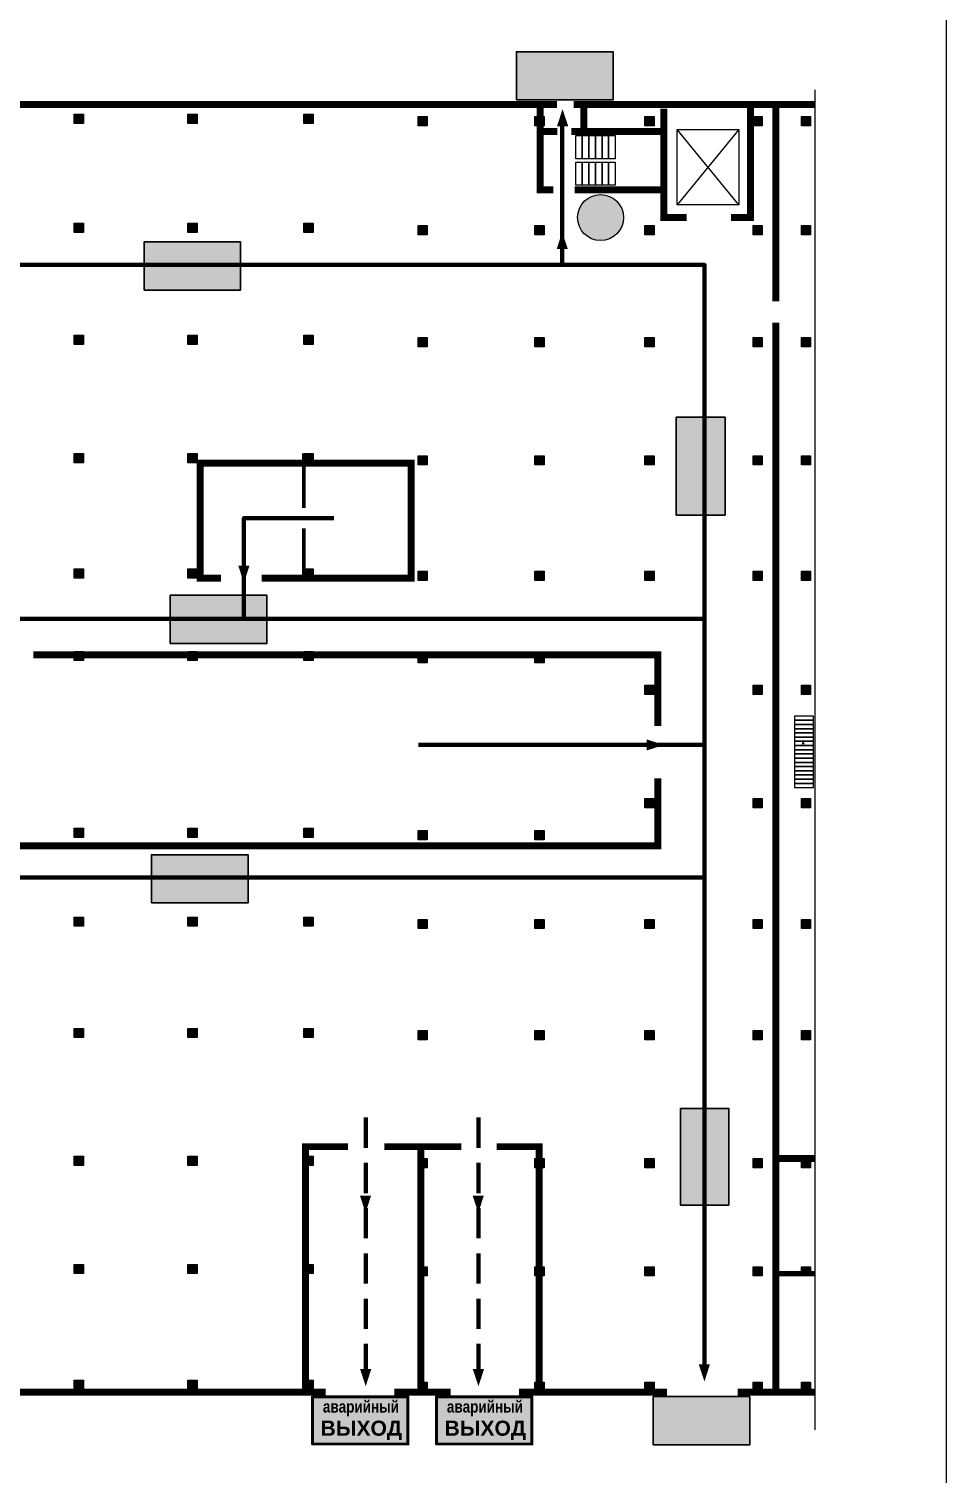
# Model space of a CAD drawing. Header units: millimetres. Extents: x 13810 to 67229, y 12374 to 21950.
# Drawn here: x 27755 to 27876.6, y 15062 to 15253.6 of the extents above; entities that cross this region are included whole.
import ezdxf

# ---------------------------------------------------------------- set-up
doc = ezdxf.new("R2010")
doc.units = ezdxf.units.MM
doc.linetypes.add('{ Wide Dash }', pattern=[12, 4, -2, 4, -2])
doc.layers.add('План_Штампы', color=7, linetype='Continuous')
doc.styles.add('обычный', font='arial.ttf')

# ---------------------------------------------------------------- blocks, each defined once
blk = doc.blocks.new('A$C7B8C2D5B')
at = {"lineweight": 0}
h = blk.add_hatch(color=5, dxfattribs=at)
h.dxf.hatch_style = 1
h.paths.add_polyline_path([(1.4, -3.02, 1), (-2.11, -3.02, 1)])
at = {"color": 5, "lineweight": 0}
blk.add_circle((-0.36, -3.02), 1.75, dxfattribs=at)
blk = doc.blocks.new('A$C32E8229D')
at = {"true_color": 0xffffff}
blk.add_hatch(color=7, dxfattribs=at).paths.add_polyline_path([(0, 0), (0, -8), (16, -8), (16, 0)])
h = blk.add_hatch(color=126)
h.paths.add_polyline_path([(0.2, -0.2), (15.8, -0.2), (15.8, -7.8), (0.2, -7.8)])
h.paths.add_polyline_path([(13.49, -2.05), (12.08, -2.05), (11.37, -2.63, 0.162397), (11.29, -2.84), (11.29, -3.63), (10.35, -3.63), (10.35, -4.05), (11.68, -4.05), (11.68, -3.48), (12.26, -4.28), (11.29, -5.1), (11.29, -6.78), (11.85, -6.78), (11.85, -5.44), (12.8, -4.64), (12.8, -5.94), (14.46, -5.94), (14.46, -5.39), (13.45, -5.39), (13.45, -3.97), (12.46, -2.59), (13.15, -2.59), (13.69, -3.34), (14.18, -3)], flags=16)
h.paths.add_polyline_path([(10.74, -1.82, 1), (11.8, -1.82, 1)], flags=16)
h.paths.add_polyline_path([(9.39, -3.59), (5.99, -3.59), (6.56, -3.03), (5.91, -3.03), (5.1, -3.83), (5.91, -4.64), (6.56, -4.64), (5.99, -4.09), (9.39, -4.09)], flags=16)
h.paths.add_polyline_path([(4.29, -1.08), (1.72, -1.08), (1.72, -6.6), (4.29, -6.6)], flags=16)
at = {"color": 126}
blk.add_lwpolyline([(16, -8), (0, -8), (0, 0), (16, 0)], close=True, dxfattribs=at)
blk = doc.blocks.new('A$C7B4425F7')
at = {"true_color": 0xffffff}
blk.add_hatch(color=7, dxfattribs=at).paths.add_polyline_path([(0, 0), (-16, 0), (-16, -8), (0, -8)])
h = blk.add_hatch(color=126)
h.paths.add_polyline_path([(-0.2, -0.2), (-15.8, -0.2), (-15.8, -7.8), (-0.2, -7.8)])
h.paths.add_polyline_path([(-11.76, -2.03), (-11.76, -3.66), (-11.17, -3.66, -0.568275), (-11.17, -6.18), (-12.58, -6.18), (-12.58, -2.03)], flags=16)
h.paths.add_polyline_path([(-13.33, -4.12, -0.495768), (-13.59, -6.18), (-15.03, -6.18), (-15.03, -2.03), (-13.59, -2.03, -0.487973)], flags=16)
h.paths.add_polyline_path([(-10.25, -2.03), (-9.48, -2.03), (-9.48, -6.18), (-10.25, -6.18)], flags=16)
h.paths.add_polyline_path([(-13.84, -3.69), (-14.24, -3.69), (-14.24, -3.03), (-13.9, -3.03, -0.692621)], flags=0)
h.paths.add_polyline_path([(-9.15, -2.03), (-8.4, -2.03), (-8.04, -3.07), (-7.68, -2.03), (-6.93, -2.03), (-7.64, -4.1), (-6.93, -6.18), (-7.68, -6.18), (-8.04, -5.14), (-8.4, -6.18), (-9.15, -6.18), (-8.44, -4.1)], flags=16)
h.paths.add_polyline_path([(-11.76, -4.46), (-11.42, -4.46, -0.692621), (-11.36, -5.12), (-11.76, -5.12)], flags=0)
h.paths.add_polyline_path([(-13.9, -5.2), (-14.24, -5.2), (-14.24, -4.55), (-13.84, -4.55, -0.708038)], flags=0)
edge = h.paths.add_edge_path(flags=16)
edge.add_ellipse((-5.51, -4.08), major_axis=(0, 2.05), ratio=0.586184, start_angle=0, end_angle=360)
edge = h.paths.add_edge_path(flags=0)
edge.add_ellipse((-5.51, -4.08), major_axis=(0, 1.14), ratio=0.454828, start_angle=0, end_angle=360)
h.paths.add_polyline_path([(-4.13, -4.96, 0.377264), (-3.48, -4.52, 0.0555), (-3.16, -2.03), (-1.66, -2.03), (-1.66, -4.96), (-0.96, -4.96), (-0.96, -7.01), (-1.75, -7.01), (-1.75, -6.18), (-3.3, -6.18), (-3.3, -7.02), (-4.13, -7.02)], flags=16)
h.paths.add_polyline_path([(-2.73, -2.91), (-2.28, -2.91), (-2.28, -4.96), (-3.05, -4.96, 0.079136)], flags=0)
at = {"color": 126}
blk.add_lwpolyline([(-16, -8), (0, -8), (0, 0), (-16, 0)], close=True, dxfattribs=at)
blk = doc.blocks.new('A$C41C009D9')
at = {"true_color": 0xffffff}
blk.add_hatch(color=7, dxfattribs=at).paths.add_polyline_path([(0, 8), (-16, 8), (-16, 0), (0, 0)])
h = blk.add_hatch(color=126)
h.dxf.hatch_style = 1
h.paths.add_polyline_path([(-15.8, 7.8), (-15.8, 0.2), (-0.2, 0.2), (-0.2, 7.8)])
at = {"color": 126}
for points in [[(-16, 0), (0, 0), (0, 8), (-16, 8)], [(-16, 0), (0, 0), (0, 8), (-16, 8)], [(-15.8, 7.8), (-0.2, 7.8), (-0.2, 0.2), (-15.8, 0.2)]]:
    blk.add_lwpolyline(points, close=True, dxfattribs=at)
at = {"color": 7, "true_color": 0xffffff, "insert": (-15.8, 7.3), "char_height": 2.5, "width": 15.5999, "attachment_point": 1, "style": 'обычный'}
blk.add_mtext('\\pi1.6133;{\\fArial|b1|i0|c204|p34;\\H0.8x;\\W0.8;аварийный\\H1.25x;\\W1;\\P\\pi1.2327;ВЫХОД}', dxfattribs=at)

msp = doc.modelspace()

# ---------------------------------------------------------------- hatches: boundary and pattern name
at = {"lineweight": 0}
h = msp.add_hatch(color=256, dxfattribs=at)
h.dxf.hatch_style = 1
h.paths.add_polyline_path([(27761.02, 15242.27), (27761.02, 15241.04), (27762.24, 15241.04), (27762.24, 15242.27)])
h = msp.add_hatch(color=256, dxfattribs=at)
h.dxf.hatch_style = 1
h.paths.add_polyline_path([(27776.1, 15242.27), (27776.1, 15241.04), (27777.32, 15241.04), (27777.32, 15242.27)])
h = msp.add_hatch(color=256, dxfattribs=at)
h.dxf.hatch_style = 1
h.paths.add_polyline_path([(27791.46, 15242.27), (27791.46, 15241.04), (27792.68, 15241.04), (27792.68, 15242.27)])
h = msp.add_hatch(color=256, dxfattribs=at)
h.dxf.hatch_style = 1
h.paths.add_polyline_path([(27806.6, 15241.97), (27806.6, 15240.74), (27807.82, 15240.74), (27807.82, 15241.97)])
h = msp.add_hatch(color=256, dxfattribs=at)
h.dxf.hatch_style = 1
h.paths.add_polyline_path([(27822.09, 15241.97), (27822.09, 15240.74), (27823.31, 15240.74), (27823.31, 15241.97)])
h = msp.add_hatch(color=256, dxfattribs=at)
h.dxf.hatch_style = 1
h.paths.add_polyline_path([(27836.65, 15241.97), (27836.65, 15240.74), (27837.87, 15240.74), (27837.87, 15241.97)])
h = msp.add_hatch(color=256, dxfattribs=at)
h.dxf.hatch_style = 1
h.paths.add_polyline_path([(27851, 15241.97), (27851, 15240.74), (27852.22, 15240.74), (27852.22, 15241.97)])
h = msp.add_hatch(color=256, dxfattribs=at)
h.dxf.hatch_style = 1
h.paths.add_polyline_path([(27857.39, 15241.97), (27857.39, 15240.74), (27858.61, 15240.74), (27858.61, 15241.97)])
h = msp.add_hatch(color=256, dxfattribs=at)
h.dxf.hatch_style = 1
h.paths.add_polyline_path([(27761.02, 15227.82), (27761.02, 15226.59), (27762.24, 15226.59), (27762.24, 15227.82)])
h = msp.add_hatch(color=256, dxfattribs=at)
h.dxf.hatch_style = 1
h.paths.add_polyline_path([(27776.1, 15227.82), (27776.1, 15226.59), (27777.32, 15226.59), (27777.32, 15227.82)])
h = msp.add_hatch(color=256, dxfattribs=at)
h.dxf.hatch_style = 1
h.paths.add_polyline_path([(27791.46, 15227.82), (27791.46, 15226.59), (27792.68, 15226.59), (27792.68, 15227.82)])
h = msp.add_hatch(color=256, dxfattribs=at)
h.dxf.hatch_style = 1
h.paths.add_polyline_path([(27806.6, 15227.52), (27806.6, 15226.29), (27807.82, 15226.29), (27807.82, 15227.52)])
h = msp.add_hatch(color=256, dxfattribs=at)
h.dxf.hatch_style = 1
h.paths.add_polyline_path([(27822.09, 15227.52), (27822.09, 15226.29), (27823.31, 15226.29), (27823.31, 15227.52)])
h = msp.add_hatch(color=256, dxfattribs=at)
h.dxf.hatch_style = 1
h.paths.add_polyline_path([(27836.65, 15227.52), (27836.65, 15226.29), (27837.87, 15226.29), (27837.87, 15227.52)])
h = msp.add_hatch(color=256, dxfattribs=at)
h.dxf.hatch_style = 1
h.paths.add_polyline_path([(27851, 15227.52), (27851, 15226.29), (27852.22, 15226.29), (27852.22, 15227.52)])
h = msp.add_hatch(color=256, dxfattribs=at)
h.dxf.hatch_style = 1
h.paths.add_polyline_path([(27857.39, 15227.52), (27857.39, 15226.29), (27858.61, 15226.29), (27858.61, 15227.52)])
h = msp.add_hatch(color=256, dxfattribs=at)
h.dxf.hatch_style = 1
h.paths.add_polyline_path([(27761.02, 15212.98), (27761.02, 15211.75), (27762.24, 15211.75), (27762.24, 15212.98)])
h = msp.add_hatch(color=256, dxfattribs=at)
h.dxf.hatch_style = 1
h.paths.add_polyline_path([(27776.1, 15212.98), (27776.1, 15211.75), (27777.32, 15211.75), (27777.32, 15212.98)])
h = msp.add_hatch(color=256, dxfattribs=at)
h.dxf.hatch_style = 1
h.paths.add_polyline_path([(27791.46, 15212.98), (27791.46, 15211.75), (27792.68, 15211.75), (27792.68, 15212.98)])
h = msp.add_hatch(color=256, dxfattribs=at)
h.dxf.hatch_style = 1
h.paths.add_polyline_path([(27806.6, 15212.68), (27806.6, 15211.45), (27807.82, 15211.45), (27807.82, 15212.68)])
h = msp.add_hatch(color=256, dxfattribs=at)
h.dxf.hatch_style = 1
h.paths.add_polyline_path([(27822.09, 15212.68), (27822.09, 15211.45), (27823.31, 15211.45), (27823.31, 15212.68)])
h = msp.add_hatch(color=256, dxfattribs=at)
h.dxf.hatch_style = 1
h.paths.add_polyline_path([(27836.65, 15212.68), (27836.65, 15211.45), (27837.87, 15211.45), (27837.87, 15212.68)])
h = msp.add_hatch(color=256, dxfattribs=at)
h.dxf.hatch_style = 1
h.paths.add_polyline_path([(27851, 15212.68), (27851, 15211.45), (27852.22, 15211.45), (27852.22, 15212.68)])
h = msp.add_hatch(color=256, dxfattribs=at)
h.dxf.hatch_style = 1
h.paths.add_polyline_path([(27857.39, 15212.68), (27857.39, 15211.45), (27858.61, 15211.45), (27858.61, 15212.68)])
h = msp.add_hatch(color=256, dxfattribs=at)
h.dxf.hatch_style = 1
h.paths.add_polyline_path([(27761.02, 15197.31), (27761.02, 15196.08), (27762.24, 15196.08), (27762.24, 15197.31)])
h = msp.add_hatch(color=256, dxfattribs=at)
h.dxf.hatch_style = 1
h.paths.add_polyline_path([(27776.1, 15197.31), (27776.1, 15196.08), (27777.32, 15196.08), (27777.32, 15197.31)])
h = msp.add_hatch(color=256, dxfattribs=at)
h.dxf.hatch_style = 1
h.paths.add_polyline_path([(27791.46, 15197.31), (27791.46, 15196.08), (27792.68, 15196.08), (27792.68, 15197.31)])
h = msp.add_hatch(color=256, dxfattribs=at)
h.dxf.hatch_style = 1
h.paths.add_polyline_path([(27806.6, 15197.01), (27806.6, 15195.78), (27807.82, 15195.78), (27807.82, 15197.01)])
h = msp.add_hatch(color=256, dxfattribs=at)
h.dxf.hatch_style = 1
h.paths.add_polyline_path([(27822.09, 15197.01), (27822.09, 15195.78), (27823.31, 15195.78), (27823.31, 15197.01)])
h = msp.add_hatch(color=256, dxfattribs=at)
h.dxf.hatch_style = 1
h.paths.add_polyline_path([(27836.65, 15197.01), (27836.65, 15195.78), (27837.87, 15195.78), (27837.87, 15197.01)])
h = msp.add_hatch(color=256, dxfattribs=at)
h.dxf.hatch_style = 1
h.paths.add_polyline_path([(27851, 15197.01), (27851, 15195.78), (27852.22, 15195.78), (27852.22, 15197.01)])
h = msp.add_hatch(color=256, dxfattribs=at)
h.dxf.hatch_style = 1
h.paths.add_polyline_path([(27857.39, 15197.01), (27857.39, 15195.78), (27858.61, 15195.78), (27858.61, 15197.01)])
h = msp.add_hatch(color=256, dxfattribs=at)
h.dxf.hatch_style = 1
h.paths.add_polyline_path([(27761.02, 15181.99), (27761.02, 15180.76), (27762.24, 15180.76), (27762.24, 15181.99)])
h = msp.add_hatch(color=256, dxfattribs=at)
h.dxf.hatch_style = 1
h.paths.add_polyline_path([(27776.1, 15181.99), (27776.1, 15180.76), (27777.32, 15180.76), (27777.32, 15181.99)])
h = msp.add_hatch(color=256, dxfattribs=at)
h.dxf.hatch_style = 1
h.paths.add_polyline_path([(27791.46, 15181.99), (27791.46, 15180.76), (27792.68, 15180.76), (27792.68, 15181.99)])
h = msp.add_hatch(color=256, dxfattribs=at)
h.dxf.hatch_style = 1
h.paths.add_polyline_path([(27806.6, 15181.69), (27806.6, 15180.46), (27807.82, 15180.46), (27807.82, 15181.69)])
h = msp.add_hatch(color=256, dxfattribs=at)
h.dxf.hatch_style = 1
h.paths.add_polyline_path([(27822.09, 15181.69), (27822.09, 15180.46), (27823.31, 15180.46), (27823.31, 15181.69)])
h = msp.add_hatch(color=256, dxfattribs=at)
h.dxf.hatch_style = 1
h.paths.add_polyline_path([(27836.65, 15181.69), (27836.65, 15180.46), (27837.87, 15180.46), (27837.87, 15181.69)])
h = msp.add_hatch(color=256, dxfattribs=at)
h.dxf.hatch_style = 1
h.paths.add_polyline_path([(27851, 15181.69), (27851, 15180.46), (27852.22, 15180.46), (27852.22, 15181.69)])
h = msp.add_hatch(color=256, dxfattribs=at)
h.dxf.hatch_style = 1
h.paths.add_polyline_path([(27857.39, 15181.69), (27857.39, 15180.46), (27858.61, 15180.46), (27858.61, 15181.69)])
h = msp.add_hatch(color=256, dxfattribs=at)
h.dxf.hatch_style = 1
h.paths.add_polyline_path([(27761.02, 15171.07), (27761.02, 15169.84), (27762.24, 15169.84), (27762.24, 15171.07)])
h = msp.add_hatch(color=256, dxfattribs=at)
h.dxf.hatch_style = 1
h.paths.add_polyline_path([(27776.1, 15171.07), (27776.1, 15169.84), (27777.32, 15169.84), (27777.32, 15171.07)])
h = msp.add_hatch(color=256, dxfattribs=at)
h.dxf.hatch_style = 1
h.paths.add_polyline_path([(27791.46, 15171.07), (27791.46, 15169.84), (27792.68, 15169.84), (27792.68, 15171.07)])
h = msp.add_hatch(color=256, dxfattribs=at)
h.dxf.hatch_style = 1
h.paths.add_polyline_path([(27806.6, 15170.77), (27806.6, 15169.54), (27807.82, 15169.54), (27807.82, 15170.77)])
h = msp.add_hatch(color=256, dxfattribs=at)
h.dxf.hatch_style = 1
h.paths.add_polyline_path([(27822.09, 15170.77), (27822.09, 15169.54), (27823.31, 15169.54), (27823.31, 15170.77)])
h = msp.add_hatch(color=256, dxfattribs=at)
h.dxf.hatch_style = 1
h.paths.add_polyline_path([(27836.65, 15166.59), (27836.65, 15165.36), (27837.87, 15165.36), (27837.87, 15166.59)])
h = msp.add_hatch(color=256, dxfattribs=at)
h.dxf.hatch_style = 1
h.paths.add_polyline_path([(27851, 15166.59), (27851, 15165.36), (27852.22, 15165.36), (27852.22, 15166.59)])
h = msp.add_hatch(color=256, dxfattribs=at)
h.dxf.hatch_style = 1
h.paths.add_polyline_path([(27857.39, 15166.59), (27857.39, 15165.36), (27858.61, 15165.36), (27858.61, 15166.59)])
h = msp.add_hatch(color=256, dxfattribs=at)
h.dxf.hatch_style = 1
h.paths.add_polyline_path([(27836.65, 15151.55), (27836.65, 15150.32), (27837.87, 15150.32), (27837.87, 15151.55)])
h = msp.add_hatch(color=256, dxfattribs=at)
h.dxf.hatch_style = 1
h.paths.add_polyline_path([(27851, 15151.55), (27851, 15150.32), (27852.22, 15150.32), (27852.22, 15151.55)])
h = msp.add_hatch(color=256, dxfattribs=at)
h.dxf.hatch_style = 1
h.paths.add_polyline_path([(27857.39, 15151.55), (27857.39, 15150.32), (27858.61, 15150.32), (27858.61, 15151.55)])
h = msp.add_hatch(color=256, dxfattribs=at)
h.dxf.hatch_style = 1
h.paths.add_polyline_path([(27761.02, 15147.65), (27761.02, 15146.42), (27762.24, 15146.42), (27762.24, 15147.65)])
h = msp.add_hatch(color=256, dxfattribs=at)
h.dxf.hatch_style = 1
h.paths.add_polyline_path([(27776.1, 15147.65), (27776.1, 15146.42), (27777.32, 15146.42), (27777.32, 15147.65)])
h = msp.add_hatch(color=256, dxfattribs=at)
h.dxf.hatch_style = 1
h.paths.add_polyline_path([(27791.46, 15147.65), (27791.46, 15146.42), (27792.68, 15146.42), (27792.68, 15147.65)])
h = msp.add_hatch(color=256, dxfattribs=at)
h.dxf.hatch_style = 1
h.paths.add_polyline_path([(27806.6, 15147.34), (27806.6, 15146.11), (27807.82, 15146.11), (27807.82, 15147.34)])
h = msp.add_hatch(color=256, dxfattribs=at)
h.dxf.hatch_style = 1
h.paths.add_polyline_path([(27822.09, 15147.34), (27822.09, 15146.11), (27823.31, 15146.11), (27823.31, 15147.34)])
h = msp.add_hatch(color=256, dxfattribs=at)
h.dxf.hatch_style = 1
h.paths.add_polyline_path([(27761.02, 15135.86), (27761.02, 15134.63), (27762.24, 15134.63), (27762.24, 15135.86)])
h = msp.add_hatch(color=256, dxfattribs=at)
h.dxf.hatch_style = 1
h.paths.add_polyline_path([(27776.1, 15135.86), (27776.1, 15134.63), (27777.32, 15134.63), (27777.32, 15135.86)])
h = msp.add_hatch(color=256, dxfattribs=at)
h.dxf.hatch_style = 1
h.paths.add_polyline_path([(27791.46, 15135.86), (27791.46, 15134.63), (27792.68, 15134.63), (27792.68, 15135.86)])
h = msp.add_hatch(color=256, dxfattribs=at)
h.dxf.hatch_style = 1
h.paths.add_polyline_path([(27806.6, 15135.55), (27806.6, 15134.32), (27807.82, 15134.32), (27807.82, 15135.55)])
h = msp.add_hatch(color=256, dxfattribs=at)
h.dxf.hatch_style = 1
h.paths.add_polyline_path([(27822.09, 15135.55), (27822.09, 15134.32), (27823.31, 15134.32), (27823.31, 15135.55)])
h = msp.add_hatch(color=256, dxfattribs=at)
h.dxf.hatch_style = 1
h.paths.add_polyline_path([(27836.65, 15135.55), (27836.65, 15134.32), (27837.87, 15134.32), (27837.87, 15135.55)])
h = msp.add_hatch(color=256, dxfattribs=at)
h.dxf.hatch_style = 1
h.paths.add_polyline_path([(27851, 15135.55), (27851, 15134.32), (27852.22, 15134.32), (27852.22, 15135.55)])
h = msp.add_hatch(color=256, dxfattribs=at)
h.dxf.hatch_style = 1
h.paths.add_polyline_path([(27857.39, 15135.55), (27857.39, 15134.32), (27858.61, 15134.32), (27858.61, 15135.55)])
h = msp.add_hatch(color=256, dxfattribs=at)
h.dxf.hatch_style = 1
h.paths.add_polyline_path([(27761.02, 15121.1), (27761.02, 15119.87), (27762.24, 15119.87), (27762.24, 15121.1)])
h = msp.add_hatch(color=256, dxfattribs=at)
h.dxf.hatch_style = 1
h.paths.add_polyline_path([(27776.1, 15121.1), (27776.1, 15119.87), (27777.32, 15119.87), (27777.32, 15121.1)])
h = msp.add_hatch(color=256, dxfattribs=at)
h.dxf.hatch_style = 1
h.paths.add_polyline_path([(27791.46, 15121.1), (27791.46, 15119.87), (27792.68, 15119.87), (27792.68, 15121.1)])
h = msp.add_hatch(color=256, dxfattribs=at)
h.dxf.hatch_style = 1
h.paths.add_polyline_path([(27806.6, 15120.8), (27806.6, 15119.57), (27807.82, 15119.57), (27807.82, 15120.8)])
h = msp.add_hatch(color=256, dxfattribs=at)
h.dxf.hatch_style = 1
h.paths.add_polyline_path([(27822.09, 15120.8), (27822.09, 15119.57), (27823.31, 15119.57), (27823.31, 15120.8)])
h = msp.add_hatch(color=256, dxfattribs=at)
h.dxf.hatch_style = 1
h.paths.add_polyline_path([(27836.65, 15120.8), (27836.65, 15119.57), (27837.87, 15119.57), (27837.87, 15120.8)])
h = msp.add_hatch(color=256, dxfattribs=at)
h.dxf.hatch_style = 1
h.paths.add_polyline_path([(27851, 15120.8), (27851, 15119.57), (27852.22, 15119.57), (27852.22, 15120.8)])
h = msp.add_hatch(color=256, dxfattribs=at)
h.dxf.hatch_style = 1
h.paths.add_polyline_path([(27857.39, 15120.8), (27857.39, 15119.57), (27858.61, 15119.57), (27858.61, 15120.8)])
h = msp.add_hatch(color=256, dxfattribs=at)
h.dxf.hatch_style = 1
h.paths.add_polyline_path([(27761.02, 15104.16), (27761.02, 15102.93), (27762.24, 15102.93), (27762.24, 15104.16)])
h = msp.add_hatch(color=256, dxfattribs=at)
h.dxf.hatch_style = 1
h.paths.add_polyline_path([(27776.1, 15104.16), (27776.1, 15102.93), (27777.32, 15102.93), (27777.32, 15104.16)])
h = msp.add_hatch(color=256, dxfattribs=at)
h.dxf.hatch_style = 1
h.paths.add_polyline_path([(27791.46, 15104.16), (27791.46, 15102.93), (27792.68, 15102.93), (27792.68, 15104.16)])
h = msp.add_hatch(color=256, dxfattribs=at)
h.dxf.hatch_style = 1
h.paths.add_polyline_path([(27806.6, 15103.86), (27806.6, 15102.63), (27807.82, 15102.63), (27807.82, 15103.86)])
h = msp.add_hatch(color=256, dxfattribs=at)
h.dxf.hatch_style = 1
h.paths.add_polyline_path([(27822.09, 15103.86), (27822.09, 15102.63), (27823.31, 15102.63), (27823.31, 15103.86)])
h = msp.add_hatch(color=256, dxfattribs=at)
h.dxf.hatch_style = 1
h.paths.add_polyline_path([(27836.65, 15103.86), (27836.65, 15102.63), (27837.87, 15102.63), (27837.87, 15103.86)])
h = msp.add_hatch(color=256, dxfattribs=at)
h.dxf.hatch_style = 1
h.paths.add_polyline_path([(27851, 15103.86), (27851, 15102.63), (27852.22, 15102.63), (27852.22, 15103.86)])
h = msp.add_hatch(color=256, dxfattribs=at)
h.dxf.hatch_style = 1
h.paths.add_polyline_path([(27857.39, 15103.86), (27857.39, 15102.63), (27858.61, 15102.63), (27858.61, 15103.86)])
h = msp.add_hatch(color=256, dxfattribs=at)
h.dxf.hatch_style = 1
h.paths.add_polyline_path([(27761.02, 15089.82), (27761.02, 15088.59), (27762.24, 15088.59), (27762.24, 15089.82)])
h = msp.add_hatch(color=256, dxfattribs=at)
h.dxf.hatch_style = 1
h.paths.add_polyline_path([(27776.1, 15089.82), (27776.1, 15088.59), (27777.32, 15088.59), (27777.32, 15089.82)])
h = msp.add_hatch(color=256, dxfattribs=at)
h.dxf.hatch_style = 1
h.paths.add_polyline_path([(27791.46, 15089.82), (27791.46, 15088.59), (27792.68, 15088.59), (27792.68, 15089.82)])
h = msp.add_hatch(color=256, dxfattribs=at)
h.dxf.hatch_style = 1
h.paths.add_polyline_path([(27806.6, 15089.51), (27806.6, 15088.28), (27807.82, 15088.28), (27807.82, 15089.51)])
h = msp.add_hatch(color=256, dxfattribs=at)
h.dxf.hatch_style = 1
h.paths.add_polyline_path([(27822.09, 15089.51), (27822.09, 15088.28), (27823.31, 15088.28), (27823.31, 15089.51)])
h = msp.add_hatch(color=256, dxfattribs=at)
h.dxf.hatch_style = 1
h.paths.add_polyline_path([(27836.65, 15089.51), (27836.65, 15088.28), (27837.87, 15088.28), (27837.87, 15089.51)])
h = msp.add_hatch(color=256, dxfattribs=at)
h.dxf.hatch_style = 1
h.paths.add_polyline_path([(27851, 15089.51), (27851, 15088.28), (27852.22, 15088.28), (27852.22, 15089.51)])
h = msp.add_hatch(color=256, dxfattribs=at)
h.dxf.hatch_style = 1
h.paths.add_polyline_path([(27857.39, 15089.51), (27857.39, 15088.28), (27858.61, 15088.28), (27858.61, 15089.51)])
h = msp.add_hatch(color=256, dxfattribs=at)
h.dxf.hatch_style = 1
h.paths.add_polyline_path([(27761.02, 15074.49), (27761.02, 15073.26), (27762.24, 15073.26), (27762.24, 15074.49)])
h = msp.add_hatch(color=256, dxfattribs=at)
h.dxf.hatch_style = 1
h.paths.add_polyline_path([(27776.1, 15074.49), (27776.1, 15073.26), (27777.32, 15073.26), (27777.32, 15074.49)])
h = msp.add_hatch(color=256, dxfattribs=at)
h.dxf.hatch_style = 1
h.paths.add_polyline_path([(27791.46, 15074.49), (27791.46, 15073.26), (27792.68, 15073.26), (27792.68, 15074.49)])
h = msp.add_hatch(color=256, dxfattribs=at)
h.dxf.hatch_style = 1
h.paths.add_polyline_path([(27806.6, 15074.19), (27806.6, 15072.96), (27807.82, 15072.96), (27807.82, 15074.19)])
h = msp.add_hatch(color=256, dxfattribs=at)
h.dxf.hatch_style = 1
h.paths.add_polyline_path([(27822.09, 15074.19), (27822.09, 15072.96), (27823.31, 15072.96), (27823.31, 15074.19)])
h = msp.add_hatch(color=256, dxfattribs=at)
h.dxf.hatch_style = 1
h.paths.add_polyline_path([(27836.65, 15074.19), (27836.65, 15072.96), (27837.87, 15072.96), (27837.87, 15074.19)])
h = msp.add_hatch(color=256, dxfattribs=at)
h.dxf.hatch_style = 1
h.paths.add_polyline_path([(27851, 15074.19), (27851, 15072.96), (27852.22, 15072.96), (27852.22, 15074.19)])
h = msp.add_hatch(color=256, dxfattribs=at)
h.dxf.hatch_style = 1
h.paths.add_polyline_path([(27857.39, 15074.19), (27857.39, 15072.96), (27858.61, 15072.96), (27858.61, 15074.19)])

# ---------------------------------------------------------------- linework, layer by layer
at = {"color": 126, "lineweight": 0, "true_color": 0x008754}
msp.add_lwpolyline([(27276.58, 15337.45), (27876.58, 15337.45), (27876.58, 14942.45), (27276.58, 14942.45)], close=True, dxfattribs=at)
at = {"lineweight": 0}
for points, const_width in [([(27824.54, 15232.23), (27822.78, 15232.23), (27822.78, 15243.93), (27822.78, 15239.99), (27825.07, 15239.99)], 0.924), ([(27682.18, 15243.55), (27825.02, 15243.55)], 0.924), ([(27827.23, 15243.55), (27859.2, 15243.55)], 0.924), ([(27842.21, 15228.57), (27839.18, 15228.57), (27839.18, 15243), (27839.18, 15232.23), (27827.33, 15232.23)], 0.924), ([(27828.55, 15239.99), (27828.55, 15243.41)], 0.924), ([(27848.08, 15228.57), (27850.64, 15228.57), (27850.64, 15243.55)], 0.924), ([(27854.02, 15243.55), (27854.02, 15217.46)], 0.924), ([(27826.91, 15239.99), (27839.05, 15239.99)], 0.924), ([(27854.02, 15214.65), (27854.02, 15072.86)], 0.924), ([(27785.85, 15180.79), (27805.67, 15180.79), (27805.67, 15196), (27777.7, 15196), (27777.7, 15180.79), (27780.49, 15180.79)], 0.924), ([(27791.46, 15190.06), (27791.46, 15197.31)], 0.462), ([(27791.46, 15180.79), (27791.46, 15187.37)], 0.462), ([(27755.61, 15170.6), (27838.37, 15170.6), (27838.37, 15161.18)], 0.924), ([(27838.37, 15154.22), (27838.37, 15145.31), (27745.9, 15145.31), (27745.9, 15148.34)], 0.924), ([(27797.31, 15105.42), (27791.68, 15105.42), (27791.68, 15072.63)], 0.924), ([(27812.31, 15105.42), (27802.13, 15105.42)], 0.924), ([(27806.94, 15072.84), (27806.94, 15105.42)], 0.924), ([(27822.65, 15072.84), (27822.65, 15105.42), (27816.99, 15105.42)], 0.924), ([(27859.2, 15103.86), (27854.02, 15103.86)], 0.924), ([(27859.2, 15088.58), (27854.14, 15088.58)], 0.693), ([(27794.36, 15072.86), (27681.56, 15072.86)], 0.924), ([(27810.93, 15072.86), (27803.46, 15072.86)], 0.924), ([(27839.58, 15072.86), (27819.95, 15072.86)], 0.924), ([(27859.2, 15072.86), (27848.95, 15072.86)], 0.924)]:
    msp.add_lwpolyline(points, dxfattribs=dict(at, const_width=const_width))
for points in [[(27859.2, 15245.49), (27859.2, 15067.9)], [(27849.1, 15240.24), (27840.93, 15230.28)], [(27849.1, 15230.28), (27840.93, 15240.24)]]:
    msp.add_lwpolyline(points, dxfattribs=at)
at = {"color": 126, "lineweight": 100, "true_color": 0x008754}
for points in [[(27825.68, 15222.3), (27384.21, 15222.3), (27384.21, 15240.63)], [(27844.57, 15076.44), (27844.57, 15222.3), (27825.68, 15222.3), (27825.68, 15241.29)], [(27795.41, 15188.74), (27783.51, 15188.74), (27783.51, 15175.38)], [(27844.57, 15175.38), (27384.21, 15175.38)], [(27844.57, 15158.67), (27806.63, 15158.67)], [(27844.57, 15141.1), (27384.21, 15141.1)]]:
    msp.add_lwpolyline(points, dxfattribs=at)
at = {"lineweight": 0}
for points in [[(27762.24, 15241.04), (27761.02, 15241.04), (27761.02, 15242.27), (27762.24, 15242.27)], [(27777.32, 15241.04), (27776.1, 15241.04), (27776.1, 15242.27), (27777.32, 15242.27)], [(27792.68, 15241.04), (27791.46, 15241.04), (27791.46, 15242.27), (27792.68, 15242.27)], [(27807.82, 15240.74), (27806.6, 15240.74), (27806.6, 15241.97), (27807.82, 15241.97)], [(27823.31, 15240.74), (27822.09, 15240.74), (27822.09, 15241.97), (27823.31, 15241.97)], [(27837.87, 15240.74), (27836.65, 15240.74), (27836.65, 15241.97), (27837.87, 15241.97)], [(27852.22, 15240.74), (27851, 15240.74), (27851, 15241.97), (27852.22, 15241.97)], [(27858.61, 15240.74), (27857.39, 15240.74), (27857.39, 15241.97), (27858.61, 15241.97)], [(27828.36, 15236.36), (27827.49, 15236.36), (27827.49, 15239.44), (27828.36, 15239.44)], [(27829.23, 15236.36), (27828.36, 15236.36), (27828.36, 15239.44), (27829.23, 15239.44)], [(27830.1, 15236.36), (27829.23, 15236.36), (27829.23, 15239.44), (27830.1, 15239.44)], [(27830.98, 15236.36), (27830.1, 15236.36), (27830.1, 15239.44), (27830.98, 15239.44)], [(27831.85, 15236.36), (27830.98, 15236.36), (27830.98, 15239.44), (27831.85, 15239.44)], [(27832.72, 15236.36), (27831.85, 15236.36), (27831.85, 15239.44), (27832.72, 15239.44)], [(27849.1, 15230.28), (27840.93, 15230.28), (27840.93, 15240.24), (27849.1, 15240.24)], [(27828.36, 15232.85), (27827.49, 15232.85), (27827.49, 15235.93), (27828.36, 15235.93)], [(27829.23, 15232.85), (27828.36, 15232.85), (27828.36, 15235.93), (27829.23, 15235.93)], [(27830.1, 15232.85), (27829.23, 15232.85), (27829.23, 15235.93), (27830.1, 15235.93)], [(27830.98, 15232.85), (27830.1, 15232.85), (27830.1, 15235.93), (27830.98, 15235.93)], [(27831.85, 15232.85), (27830.98, 15232.85), (27830.98, 15235.93), (27831.85, 15235.93)], [(27832.72, 15232.85), (27831.85, 15232.85), (27831.85, 15235.93), (27832.72, 15235.93)], [(27762.24, 15226.59), (27761.02, 15226.59), (27761.02, 15227.82), (27762.24, 15227.82)], [(27777.32, 15226.59), (27776.1, 15226.59), (27776.1, 15227.82), (27777.32, 15227.82)], [(27792.68, 15226.59), (27791.46, 15226.59), (27791.46, 15227.82), (27792.68, 15227.82)], [(27807.82, 15226.29), (27806.6, 15226.29), (27806.6, 15227.52), (27807.82, 15227.52)], [(27823.31, 15226.29), (27822.09, 15226.29), (27822.09, 15227.52), (27823.31, 15227.52)], [(27837.87, 15226.29), (27836.65, 15226.29), (27836.65, 15227.52), (27837.87, 15227.52)], [(27852.22, 15226.29), (27851, 15226.29), (27851, 15227.52), (27852.22, 15227.52)], [(27858.61, 15226.29), (27857.39, 15226.29), (27857.39, 15227.52), (27858.61, 15227.52)], [(27762.24, 15211.75), (27761.02, 15211.75), (27761.02, 15212.98), (27762.24, 15212.98)], [(27777.32, 15211.75), (27776.1, 15211.75), (27776.1, 15212.98), (27777.32, 15212.98)], [(27792.68, 15211.75), (27791.46, 15211.75), (27791.46, 15212.98), (27792.68, 15212.98)], [(27807.82, 15211.45), (27806.6, 15211.45), (27806.6, 15212.68), (27807.82, 15212.68)], [(27823.31, 15211.45), (27822.09, 15211.45), (27822.09, 15212.68), (27823.31, 15212.68)], [(27837.87, 15211.45), (27836.65, 15211.45), (27836.65, 15212.68), (27837.87, 15212.68)], [(27852.22, 15211.45), (27851, 15211.45), (27851, 15212.68), (27852.22, 15212.68)], [(27858.61, 15211.45), (27857.39, 15211.45), (27857.39, 15212.68), (27858.61, 15212.68)], [(27762.24, 15196.08), (27761.02, 15196.08), (27761.02, 15197.31), (27762.24, 15197.31)], [(27777.32, 15196.08), (27776.1, 15196.08), (27776.1, 15197.31), (27777.32, 15197.31)], [(27792.68, 15196.08), (27791.46, 15196.08), (27791.46, 15197.31), (27792.68, 15197.31)], [(27807.82, 15195.78), (27806.6, 15195.78), (27806.6, 15197.01), (27807.82, 15197.01)], [(27823.31, 15195.78), (27822.09, 15195.78), (27822.09, 15197.01), (27823.31, 15197.01)], [(27837.87, 15195.78), (27836.65, 15195.78), (27836.65, 15197.01), (27837.87, 15197.01)], [(27852.22, 15195.78), (27851, 15195.78), (27851, 15197.01), (27852.22, 15197.01)], [(27858.61, 15195.78), (27857.39, 15195.78), (27857.39, 15197.01), (27858.61, 15197.01)], [(27762.24, 15180.76), (27761.02, 15180.76), (27761.02, 15181.99), (27762.24, 15181.99)], [(27777.32, 15180.76), (27776.1, 15180.76), (27776.1, 15181.99), (27777.32, 15181.99)], [(27792.68, 15180.76), (27791.46, 15180.76), (27791.46, 15181.99), (27792.68, 15181.99)], [(27807.82, 15180.46), (27806.6, 15180.46), (27806.6, 15181.69), (27807.82, 15181.69)], [(27823.31, 15180.46), (27822.09, 15180.46), (27822.09, 15181.69), (27823.31, 15181.69)], [(27837.87, 15180.46), (27836.65, 15180.46), (27836.65, 15181.69), (27837.87, 15181.69)], [(27852.22, 15180.46), (27851, 15180.46), (27851, 15181.69), (27852.22, 15181.69)], [(27858.61, 15180.46), (27857.39, 15180.46), (27857.39, 15181.69), (27858.61, 15181.69)], [(27762.24, 15169.84), (27761.02, 15169.84), (27761.02, 15171.07), (27762.24, 15171.07)], [(27777.32, 15169.84), (27776.1, 15169.84), (27776.1, 15171.07), (27777.32, 15171.07)], [(27792.68, 15169.84), (27791.46, 15169.84), (27791.46, 15171.07), (27792.68, 15171.07)], [(27807.82, 15169.54), (27806.6, 15169.54), (27806.6, 15170.77), (27807.82, 15170.77)], [(27823.31, 15169.54), (27822.09, 15169.54), (27822.09, 15170.77), (27823.31, 15170.77)], [(27837.87, 15165.36), (27836.65, 15165.36), (27836.65, 15166.59), (27837.87, 15166.59)], [(27852.22, 15165.36), (27851, 15165.36), (27851, 15166.59), (27852.22, 15166.59)], [(27858.61, 15165.36), (27857.39, 15165.36), (27857.39, 15166.59), (27858.61, 15166.59)], [(27858.99, 15162.49), (27856.49, 15162.49), (27856.49, 15161.93), (27858.99, 15161.93)], [(27858.99, 15161.93), (27856.49, 15161.93), (27856.49, 15161.37), (27858.99, 15161.37)], [(27858.99, 15161.37), (27856.49, 15161.37), (27856.49, 15160.82), (27858.99, 15160.82)], [(27858.99, 15160.82), (27856.49, 15160.82), (27856.49, 15160.26), (27858.99, 15160.26)], [(27858.99, 15160.26), (27856.49, 15160.26), (27856.49, 15159.7), (27858.99, 15159.7)], [(27858.99, 15159.7), (27856.49, 15159.7), (27856.49, 15159.15), (27858.99, 15159.15)], [(27858.99, 15159.15), (27856.49, 15159.15), (27856.49, 15158.59), (27858.99, 15158.59)], [(27858.99, 15158.59), (27856.49, 15158.59), (27856.49, 15158.03), (27858.99, 15158.03)], [(27858.99, 15158.03), (27856.49, 15158.03), (27856.49, 15157.47), (27858.99, 15157.47)], [(27858.99, 15157.47), (27856.49, 15157.47), (27856.49, 15156.92), (27858.99, 15156.92)], [(27858.99, 15156.92), (27856.49, 15156.92), (27856.49, 15156.36), (27858.99, 15156.36)], [(27858.99, 15156.36), (27856.49, 15156.36), (27856.49, 15155.8), (27858.99, 15155.8)], [(27858.99, 15155.8), (27856.49, 15155.8), (27856.49, 15155.24), (27858.99, 15155.24)], [(27858.99, 15155.24), (27856.49, 15155.24), (27856.49, 15154.69), (27858.99, 15154.69)], [(27858.99, 15154.69), (27856.49, 15154.69), (27856.49, 15154.13), (27858.99, 15154.13)], [(27858.99, 15154.13), (27856.49, 15154.13), (27856.49, 15153.57), (27858.99, 15153.57)], [(27858.99, 15153.57), (27856.49, 15153.57), (27856.49, 15153.01), (27858.99, 15153.01)], [(27837.87, 15150.32), (27836.65, 15150.32), (27836.65, 15151.55), (27837.87, 15151.55)], [(27852.22, 15150.32), (27851, 15150.32), (27851, 15151.55), (27852.22, 15151.55)], [(27858.61, 15150.32), (27857.39, 15150.32), (27857.39, 15151.55), (27858.61, 15151.55)], [(27762.24, 15146.42), (27761.02, 15146.42), (27761.02, 15147.65), (27762.24, 15147.65)], [(27777.32, 15146.42), (27776.1, 15146.42), (27776.1, 15147.65), (27777.32, 15147.65)], [(27792.68, 15146.42), (27791.46, 15146.42), (27791.46, 15147.65), (27792.68, 15147.65)], [(27807.82, 15146.11), (27806.6, 15146.11), (27806.6, 15147.34), (27807.82, 15147.34)], [(27823.31, 15146.11), (27822.09, 15146.11), (27822.09, 15147.34), (27823.31, 15147.34)], [(27762.24, 15134.63), (27761.02, 15134.63), (27761.02, 15135.86), (27762.24, 15135.86)], [(27777.32, 15134.63), (27776.1, 15134.63), (27776.1, 15135.86), (27777.32, 15135.86)], [(27792.68, 15134.63), (27791.46, 15134.63), (27791.46, 15135.86), (27792.68, 15135.86)], [(27807.82, 15134.32), (27806.6, 15134.32), (27806.6, 15135.55), (27807.82, 15135.55)], [(27823.31, 15134.32), (27822.09, 15134.32), (27822.09, 15135.55), (27823.31, 15135.55)], [(27837.87, 15134.32), (27836.65, 15134.32), (27836.65, 15135.55), (27837.87, 15135.55)], [(27852.22, 15134.32), (27851, 15134.32), (27851, 15135.55), (27852.22, 15135.55)], [(27858.61, 15134.32), (27857.39, 15134.32), (27857.39, 15135.55), (27858.61, 15135.55)], [(27762.24, 15119.87), (27761.02, 15119.87), (27761.02, 15121.1), (27762.24, 15121.1)], [(27777.32, 15119.87), (27776.1, 15119.87), (27776.1, 15121.1), (27777.32, 15121.1)], [(27792.68, 15119.87), (27791.46, 15119.87), (27791.46, 15121.1), (27792.68, 15121.1)], [(27807.82, 15119.57), (27806.6, 15119.57), (27806.6, 15120.8), (27807.82, 15120.8)], [(27823.31, 15119.57), (27822.09, 15119.57), (27822.09, 15120.8), (27823.31, 15120.8)], [(27837.87, 15119.57), (27836.65, 15119.57), (27836.65, 15120.8), (27837.87, 15120.8)], [(27852.22, 15119.57), (27851, 15119.57), (27851, 15120.8), (27852.22, 15120.8)], [(27858.61, 15119.57), (27857.39, 15119.57), (27857.39, 15120.8), (27858.61, 15120.8)], [(27762.24, 15102.93), (27761.02, 15102.93), (27761.02, 15104.16), (27762.24, 15104.16)], [(27777.32, 15102.93), (27776.1, 15102.93), (27776.1, 15104.16), (27777.32, 15104.16)], [(27792.68, 15102.93), (27791.46, 15102.93), (27791.46, 15104.16), (27792.68, 15104.16)], [(27807.82, 15102.63), (27806.6, 15102.63), (27806.6, 15103.86), (27807.82, 15103.86)], [(27823.31, 15102.63), (27822.09, 15102.63), (27822.09, 15103.86), (27823.31, 15103.86)], [(27837.87, 15102.63), (27836.65, 15102.63), (27836.65, 15103.86), (27837.87, 15103.86)], [(27852.22, 15102.63), (27851, 15102.63), (27851, 15103.86), (27852.22, 15103.86)], [(27858.61, 15102.63), (27857.39, 15102.63), (27857.39, 15103.86), (27858.61, 15103.86)], [(27762.24, 15088.59), (27761.02, 15088.59), (27761.02, 15089.82), (27762.24, 15089.82)], [(27777.32, 15088.59), (27776.1, 15088.59), (27776.1, 15089.82), (27777.32, 15089.82)], [(27792.68, 15088.59), (27791.46, 15088.59), (27791.46, 15089.82), (27792.68, 15089.82)], [(27807.82, 15088.28), (27806.6, 15088.28), (27806.6, 15089.51), (27807.82, 15089.51)], [(27823.31, 15088.28), (27822.09, 15088.28), (27822.09, 15089.51), (27823.31, 15089.51)], [(27837.87, 15088.28), (27836.65, 15088.28), (27836.65, 15089.51), (27837.87, 15089.51)], [(27852.22, 15088.28), (27851, 15088.28), (27851, 15089.51), (27852.22, 15089.51)], [(27858.61, 15088.28), (27857.39, 15088.28), (27857.39, 15089.51), (27858.61, 15089.51)], [(27762.24, 15073.26), (27761.02, 15073.26), (27761.02, 15074.49), (27762.24, 15074.49)], [(27777.32, 15073.26), (27776.1, 15073.26), (27776.1, 15074.49), (27777.32, 15074.49)], [(27792.68, 15073.26), (27791.46, 15073.26), (27791.46, 15074.49), (27792.68, 15074.49)], [(27807.82, 15072.96), (27806.6, 15072.96), (27806.6, 15074.19), (27807.82, 15074.19)], [(27823.31, 15072.96), (27822.09, 15072.96), (27822.09, 15074.19), (27823.31, 15074.19)], [(27837.87, 15072.96), (27836.65, 15072.96), (27836.65, 15074.19), (27837.87, 15074.19)], [(27852.22, 15072.96), (27851, 15072.96), (27851, 15074.19), (27852.22, 15074.19)], [(27858.61, 15072.96), (27857.39, 15072.96), (27857.39, 15074.19), (27858.61, 15074.19)]]:
    msp.add_lwpolyline(points, close=True, dxfattribs=at)
at = {"color": 126, "linetype": '{ Wide Dash }', "lineweight": 100, "true_color": 0x008754}
for points in [[(27799.65, 15109.27), (27799.65, 15075.58)], [(27814.59, 15109.27), (27814.59, 15075.58)]]:
    msp.add_lwpolyline(points, dxfattribs=at)
at = {"layer": 'План_Штампы', "color": 126, "true_color": 0x008754}
for points in [[(27826.49, 15240.68), (27825.01, 15240.68), (27825.74, 15242.94)], [(27826.44, 15224.4), (27824.97, 15224.4), (27825.69, 15226.67)], [(27782.77, 15182.41), (27784.24, 15182.41), (27783.51, 15180.15)], [(27836.9, 15157.93), (27836.9, 15159.4), (27839.16, 15158.67)], [(27798.89, 15098.92), (27800.36, 15098.92), (27799.63, 15096.66)], [(27813.83, 15098.92), (27815.3, 15098.92), (27814.58, 15096.66)], [(27798.91, 15075.93), (27800.38, 15075.93), (27799.66, 15073.66)], [(27813.85, 15075.93), (27815.33, 15075.93), (27814.6, 15073.66)], [(27843.8, 15076.55), (27845.27, 15076.55), (27844.55, 15074.29)]]:
    msp.add_solid(points, dxfattribs=at)
at = {"layer": 'План_Штампы'}
msp.add_solid([(27857.84, 15158.74), (27857.44, 15158.74), (27857.63, 15159.36)], dxfattribs=at)

# ---------------------------------------------------------------- block references
at = {"xscale": 1.741935482621193, "yscale": 1.741935482621193, "zscale": 1.741935482621193, "rotation": 180}
msp.add_blockref('A$C7B8C2D5B', (27830.15, 15223.31), dxfattribs=at)
at = {"xscale": 0.8, "yscale": 0.8, "zscale": 0.8}
for p in [(27805.33, 15065.93), (27821.76, 15065.93)]:
    msp.add_blockref('A$C41C009D9', p, dxfattribs=at)
at = {"layer": 'План_Штампы', "xscale": 0.8, "yscale": 0.8, "zscale": 0.8}
for p in [(27832.43, 15250.56), (27850.55, 15072.29)]:
    msp.add_blockref('A$C7B4425F7', p, dxfattribs=at)
at = {"layer": 'План_Штампы', "color": 126, "true_color": 0x008754, "xscale": -0.8, "yscale": 0.8, "zscale": 0.8}
for p in [(27783.08, 15225.35), (27786.55, 15178.52), (27784.06, 15144.12)]:
    msp.add_blockref('A$C32E8229D', p, dxfattribs=at)
at = {"layer": 'План_Штампы', "color": 126, "true_color": 0x008754}
for p, xscale, yscale, zscale, rotation in [((27847.28, 15202.1), 0.8100087101568005, 0.8100087101568005, 0.8100087101568005, 269.9978653237144), ((27847.77, 15097.68), -0.8, 0.8, 0.8, 270)]:
    msp.add_blockref('A$C32E8229D', p, dxfattribs=dict(at, xscale=xscale, yscale=yscale, zscale=zscale, rotation=rotation))

doc.saveas('drawing.dxf')
